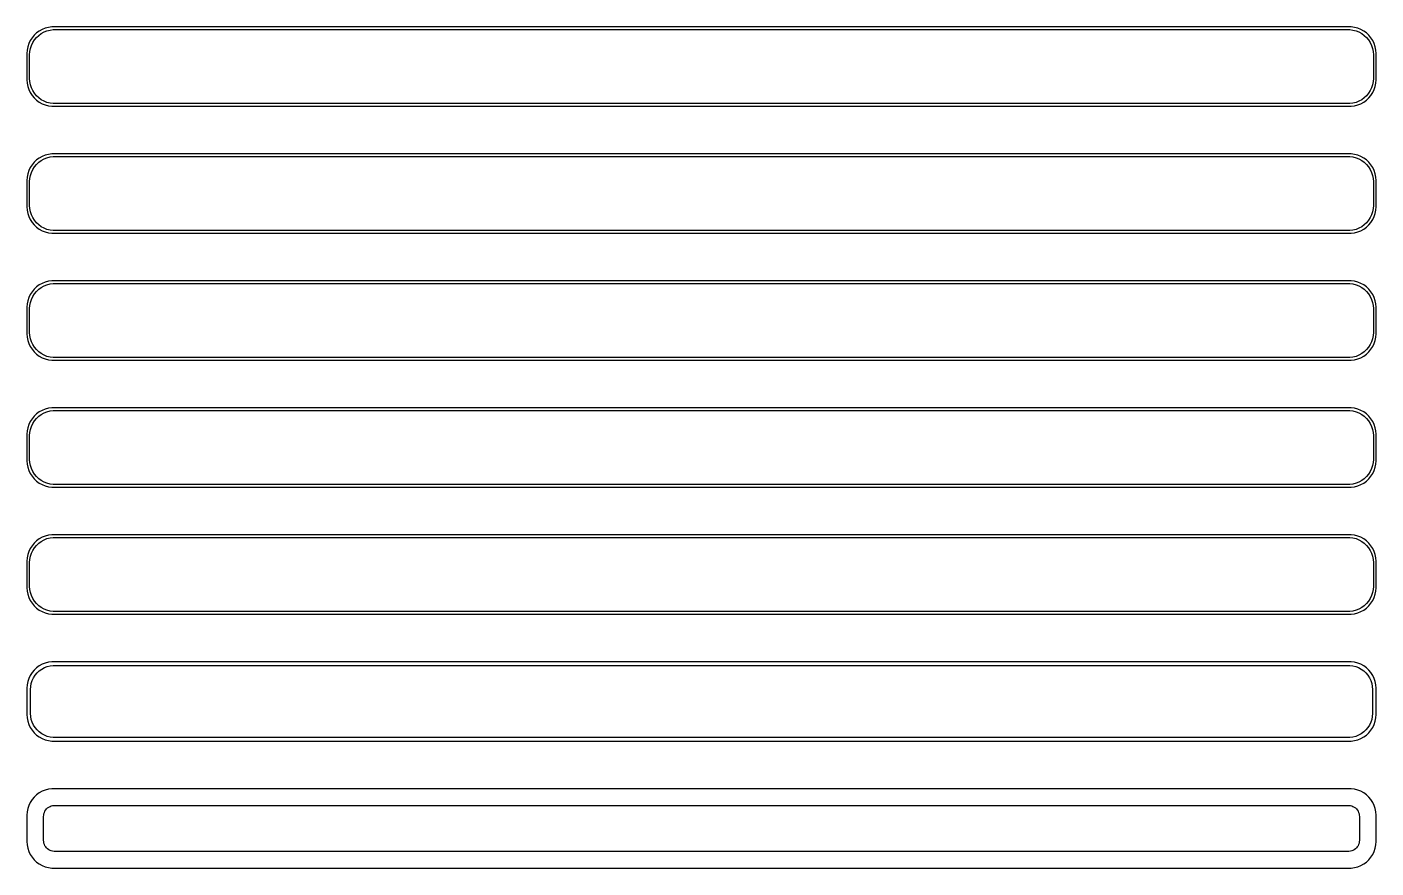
# Model space of a CAD drawing. Header units: metres. Extents: x -128 to 128, y 353 to 703.
# Drawn here: x -127.5 to 127.5, y 352.5 to 511.5 of the extents above; entities that cross this region are included whole.
import ezdxf

# ---------------------------------------------------------------- set-up
doc = ezdxf.new("R2010")
doc.units = ezdxf.units.M

msp = doc.modelspace()

# ---------------------------------------------------------------- linework, layer by layer
for p, q in [((-125.687, 510.353), (-126.145, 509.923)), ((-125.179, 510.722), (-125.687, 510.353)), ((-125.278, 509.91), (-124.795, 510.261)), ((-124.629, 511.024), (-125.179, 510.722)), ((-124.795, 510.261), (-124.272, 510.548)), ((-124.045, 511.255), (-124.629, 511.024)), ((-124.272, 510.548), (-123.718, 510.768)), ((-123.437, 511.411), (-124.045, 511.255)), ((-123.718, 510.768), (-123.14, 510.916)), ((-122.814, 511.49), (-123.437, 511.411)), ((-123.14, 510.916), (-122.548, 510.991)), ((122.814, 511.49), (-122.814, 511.49)), ((-122.548, 510.991), (122.548, 510.991)), ((122.548, 510.991), (123.14, 510.916)), ((123.437, 511.411), (122.814, 511.49)), ((123.14, 510.916), (123.718, 510.768)), ((124.045, 511.255), (123.437, 511.411)), ((123.718, 510.768), (124.272, 510.548)), ((124.629, 511.024), (124.045, 511.255)), ((124.272, 510.548), (124.795, 510.261)), ((125.179, 510.722), (124.629, 511.024)), ((124.795, 510.261), (125.278, 509.91)), ((125.687, 510.353), (125.179, 510.722)), ((126.145, 509.923), (125.687, 510.353)), ((-127.343, 507.743), (-127.461, 507.127)), ((-127.149, 508.341), (-127.343, 507.743)), ((-126.882, 508.909), (-127.149, 508.341)), ((-126.545, 509.439), (-126.882, 508.909)), ((-126.851, 507.431), (-126.666, 507.999)), ((-126.666, 507.999), (-126.412, 508.538)), ((-126.145, 509.923), (-126.545, 509.439)), ((-126.412, 508.538), (-126.093, 509.042)), ((-126.093, 509.042), (-125.713, 509.502)), ((-125.713, 509.502), (-125.278, 509.91)), ((125.278, 509.91), (125.713, 509.502)), ((125.713, 509.502), (126.093, 509.042)), ((126.093, 509.042), (126.412, 508.538)), ((126.545, 509.439), (126.145, 509.923)), ((126.412, 508.538), (126.666, 507.999)), ((126.882, 508.909), (126.545, 509.439)), ((126.666, 507.999), (126.851, 507.431)), ((127.149, 508.341), (126.882, 508.909)), ((127.343, 507.743), (127.149, 508.341)), ((127.461, 507.127), (127.343, 507.743)), ((-127.461, 507.127), (-127.5, 506.5)), ((-127.5, 506.5), (-127.5, 501.5)), ((-127, 506.25), (-126.963, 506.845)), ((-127, 501.75), (-127, 506.25)), ((-126.963, 506.845), (-126.851, 507.431)), ((126.851, 507.431), (126.963, 506.845)), ((126.963, 506.845), (127, 506.25)), ((127, 506.25), (127, 501.75)), ((127.5, 506.5), (127.461, 507.127)), ((127.5, 501.5), (127.5, 506.5)), ((-127.5, 501.5), (-127.461, 500.873)), ((-127.461, 500.873), (-127.343, 500.257)), ((-127.343, 500.257), (-127.149, 499.659)), ((-126.963, 501.155), (-127, 501.75)), ((-126.851, 500.569), (-126.963, 501.155)), ((-126.666, 500.001), (-126.851, 500.569)), ((-126.412, 499.462), (-126.666, 500.001)), ((126.666, 500.001), (126.412, 499.462)), ((126.851, 500.569), (126.666, 500.001)), ((126.963, 501.155), (126.851, 500.569)), ((127, 501.75), (126.963, 501.155)), ((127.149, 499.659), (127.343, 500.257)), ((127.343, 500.257), (127.461, 500.873)), ((127.461, 500.873), (127.5, 501.5)), ((-127.149, 499.659), (-126.882, 499.091)), ((-126.882, 499.091), (-126.545, 498.561)), ((-126.545, 498.561), (-126.145, 498.077)), ((-126.093, 498.958), (-126.412, 499.462)), ((-126.145, 498.077), (-125.687, 497.647)), ((-125.713, 498.498), (-126.093, 498.958)), ((-125.278, 498.09), (-125.713, 498.498)), ((-125.687, 497.647), (-125.179, 497.278)), ((-124.795, 497.739), (-125.278, 498.09)), ((-125.179, 497.278), (-124.629, 496.976)), ((-124.272, 497.452), (-124.795, 497.739)), ((-123.718, 497.232), (-124.272, 497.452)), ((124.272, 497.452), (123.718, 497.232)), ((124.795, 497.739), (124.272, 497.452)), ((124.629, 496.976), (125.179, 497.278)), ((125.278, 498.09), (124.795, 497.739)), ((125.179, 497.278), (125.687, 497.647)), ((125.713, 498.498), (125.278, 498.09)), ((125.687, 497.647), (126.145, 498.077)), ((126.093, 498.958), (125.713, 498.498)), ((126.412, 499.462), (126.093, 498.958)), ((126.145, 498.077), (126.545, 498.561)), ((126.545, 498.561), (126.882, 499.091)), ((126.882, 499.091), (127.149, 499.659)), ((-124.629, 496.976), (-124.045, 496.745)), ((-124.045, 496.745), (-123.437, 496.589)), ((-123.14, 497.084), (-123.718, 497.232)), ((-123.437, 496.589), (-122.814, 496.51)), ((-122.548, 497.009), (-123.14, 497.084)), ((-122.814, 496.51), (122.814, 496.51)), ((122.548, 497.009), (-122.548, 497.009)), ((123.14, 497.084), (122.548, 497.009)), ((122.814, 496.51), (123.437, 496.589)), ((123.718, 497.232), (123.14, 497.084)), ((123.437, 496.589), (124.045, 496.745)), ((124.045, 496.745), (124.629, 496.976)), ((-124.045, 487.255), (-124.629, 487.024)), ((-123.437, 487.411), (-124.045, 487.255)), ((-122.814, 487.49), (-123.437, 487.411)), ((122.814, 487.49), (-122.814, 487.49)), ((123.437, 487.411), (122.814, 487.49)), ((124.045, 487.255), (123.437, 487.411)), ((124.629, 487.024), (124.045, 487.255)), ((-126.882, 484.909), (-127.149, 484.341)), ((-126.545, 485.439), (-126.882, 484.909)), ((-126.666, 483.999), (-126.412, 484.538)), ((-126.145, 485.923), (-126.545, 485.439)), ((-126.412, 484.538), (-126.093, 485.042)), ((-125.687, 486.353), (-126.145, 485.923)), ((-126.093, 485.042), (-125.713, 485.502)), ((-125.713, 485.502), (-125.278, 485.91)), ((-125.179, 486.722), (-125.687, 486.353)), ((-125.278, 485.91), (-124.795, 486.261)), ((-124.629, 487.024), (-125.179, 486.722)), ((-124.795, 486.261), (-124.272, 486.548)), ((-124.272, 486.548), (-123.718, 486.768)), ((-123.718, 486.768), (-123.14, 486.916)), ((-123.14, 486.916), (-122.548, 486.991)), ((-122.548, 486.991), (122.548, 486.991)), ((122.548, 486.991), (123.14, 486.916)), ((123.14, 486.916), (123.718, 486.768)), ((123.718, 486.768), (124.272, 486.548)), ((124.272, 486.548), (124.795, 486.261)), ((125.179, 486.722), (124.629, 487.024)), ((124.795, 486.261), (125.278, 485.91)), ((125.687, 486.353), (125.179, 486.722)), ((125.278, 485.91), (125.713, 485.502)), ((126.145, 485.923), (125.687, 486.353)), ((125.713, 485.502), (126.093, 485.042)), ((126.093, 485.042), (126.412, 484.538)), ((126.545, 485.439), (126.145, 485.923)), ((126.412, 484.538), (126.666, 483.999)), ((126.882, 484.909), (126.545, 485.439)), ((127.149, 484.341), (126.882, 484.909)), ((-127.461, 483.127), (-127.5, 482.5)), ((-127.5, 482.5), (-127.5, 477.5)), ((-127.343, 483.743), (-127.461, 483.127)), ((-127.149, 484.341), (-127.343, 483.743)), ((-127, 482.25), (-126.963, 482.845)), ((-127, 477.75), (-127, 482.25)), ((-126.963, 482.845), (-126.851, 483.431)), ((-126.851, 483.431), (-126.666, 483.999)), ((126.666, 483.999), (126.851, 483.431)), ((126.851, 483.431), (126.963, 482.845)), ((126.963, 482.845), (127, 482.25)), ((127, 482.25), (127, 477.75)), ((127.343, 483.743), (127.149, 484.341)), ((127.461, 483.127), (127.343, 483.743)), ((127.5, 482.5), (127.461, 483.127)), ((127.5, 477.5), (127.5, 482.5)), ((-127.5, 477.5), (-127.461, 476.873)), ((-127.461, 476.873), (-127.343, 476.257)), ((-126.963, 477.155), (-127, 477.75)), ((-126.851, 476.569), (-126.963, 477.155)), ((126.963, 477.155), (126.851, 476.569)), ((127, 477.75), (126.963, 477.155)), ((127.343, 476.257), (127.461, 476.873)), ((127.461, 476.873), (127.5, 477.5)), ((-127.343, 476.257), (-127.149, 475.659)), ((-127.149, 475.659), (-126.882, 475.091)), ((-126.882, 475.091), (-126.545, 474.561)), ((-126.666, 476.001), (-126.851, 476.569)), ((-126.412, 475.462), (-126.666, 476.001)), ((-126.545, 474.561), (-126.145, 474.077)), ((-126.093, 474.958), (-126.412, 475.462)), ((-125.713, 474.498), (-126.093, 474.958)), ((-125.278, 474.09), (-125.713, 474.498)), ((125.713, 474.498), (125.278, 474.09)), ((126.093, 474.958), (125.713, 474.498)), ((126.412, 475.462), (126.093, 474.958)), ((126.145, 474.077), (126.545, 474.561)), ((126.666, 476.001), (126.412, 475.462)), ((126.545, 474.561), (126.882, 475.091)), ((126.851, 476.569), (126.666, 476.001)), ((126.882, 475.091), (127.149, 475.659)), ((127.149, 475.659), (127.343, 476.257)), ((-126.145, 474.077), (-125.687, 473.647)), ((-125.687, 473.647), (-125.179, 473.278)), ((-124.795, 473.739), (-125.278, 474.09)), ((-125.179, 473.278), (-124.629, 472.976)), ((-124.272, 473.452), (-124.795, 473.739)), ((-124.629, 472.976), (-124.045, 472.745)), ((-123.718, 473.232), (-124.272, 473.452)), ((-124.045, 472.745), (-123.437, 472.589)), ((-123.14, 473.084), (-123.718, 473.232)), ((-123.437, 472.589), (-122.814, 472.51)), ((-122.548, 473.009), (-123.14, 473.084)), ((-122.814, 472.51), (122.814, 472.51)), ((122.548, 473.009), (-122.548, 473.009)), ((123.14, 473.084), (122.548, 473.009)), ((122.814, 472.51), (123.437, 472.589)), ((123.718, 473.232), (123.14, 473.084)), ((123.437, 472.589), (124.045, 472.745)), ((124.272, 473.452), (123.718, 473.232)), ((124.045, 472.745), (124.629, 472.976)), ((124.795, 473.739), (124.272, 473.452)), ((124.629, 472.976), (125.179, 473.278)), ((125.278, 474.09), (124.795, 473.739)), ((125.179, 473.278), (125.687, 473.647)), ((125.687, 473.647), (126.145, 474.077)), ((-126.145, 461.923), (-126.545, 461.439)), ((-125.687, 462.353), (-126.145, 461.923)), ((-125.713, 461.502), (-125.278, 461.91)), ((-125.179, 462.722), (-125.687, 462.353)), ((-125.278, 461.91), (-124.795, 462.261)), ((-124.629, 463.024), (-125.179, 462.722)), ((-124.795, 462.261), (-124.272, 462.548)), ((-124.045, 463.255), (-124.629, 463.024)), ((-124.272, 462.548), (-123.718, 462.768)), ((-123.437, 463.411), (-124.045, 463.255)), ((-123.718, 462.768), (-123.14, 462.916)), ((-122.814, 463.49), (-123.437, 463.411)), ((-123.14, 462.916), (-122.548, 462.991)), ((122.814, 463.49), (-122.814, 463.49)), ((-122.548, 462.991), (122.548, 462.991)), ((122.548, 462.991), (123.14, 462.916)), ((123.437, 463.411), (122.814, 463.49)), ((123.14, 462.916), (123.718, 462.768)), ((124.045, 463.255), (123.437, 463.411)), ((123.718, 462.768), (124.272, 462.548)), ((124.629, 463.024), (124.045, 463.255)), ((124.272, 462.548), (124.795, 462.261)), ((125.179, 462.722), (124.629, 463.024)), ((124.795, 462.261), (125.278, 461.91)), ((125.687, 462.353), (125.179, 462.722)), ((125.278, 461.91), (125.713, 461.502)), ((126.145, 461.923), (125.687, 462.353)), ((126.545, 461.439), (126.145, 461.923)), ((-127.461, 459.127), (-127.5, 458.5)), ((-127.343, 459.743), (-127.461, 459.127)), ((-127.149, 460.341), (-127.343, 459.743)), ((-126.882, 460.909), (-127.149, 460.341)), ((-126.963, 458.845), (-126.851, 459.431)), ((-126.545, 461.439), (-126.882, 460.909)), ((-126.851, 459.431), (-126.666, 459.999)), ((-126.666, 459.999), (-126.412, 460.538)), ((-126.412, 460.538), (-126.093, 461.042)), ((-126.093, 461.042), (-125.713, 461.502)), ((125.713, 461.502), (126.093, 461.042)), ((126.093, 461.042), (126.412, 460.538)), ((126.412, 460.538), (126.666, 459.999)), ((126.882, 460.909), (126.545, 461.439)), ((126.666, 459.999), (126.851, 459.431)), ((126.851, 459.431), (126.963, 458.845)), ((127.149, 460.341), (126.882, 460.909)), ((127.343, 459.743), (127.149, 460.341)), ((127.461, 459.127), (127.343, 459.743)), ((127.5, 458.5), (127.461, 459.127)), ((-127.5, 458.5), (-127.5, 453.5)), ((-127, 458.25), (-126.963, 458.845)), ((-127, 453.75), (-127, 458.25)), ((126.963, 458.845), (127, 458.25)), ((127, 458.25), (127, 453.75)), ((127.5, 453.5), (127.5, 458.5)), ((-127.5, 453.5), (-127.461, 452.873)), ((-127.461, 452.873), (-127.343, 452.257)), ((-127.343, 452.257), (-127.149, 451.659)), ((-127.149, 451.659), (-126.882, 451.091)), ((-126.963, 453.155), (-127, 453.75)), ((-126.851, 452.569), (-126.963, 453.155)), ((-126.666, 452.001), (-126.851, 452.569)), ((-126.412, 451.462), (-126.666, 452.001)), ((-126.093, 450.958), (-126.412, 451.462)), ((126.412, 451.462), (126.093, 450.958)), ((126.666, 452.001), (126.412, 451.462)), ((126.851, 452.569), (126.666, 452.001)), ((126.963, 453.155), (126.851, 452.569)), ((126.882, 451.091), (127.149, 451.659)), ((127, 453.75), (126.963, 453.155)), ((127.149, 451.659), (127.343, 452.257)), ((127.343, 452.257), (127.461, 452.873)), ((127.461, 452.873), (127.5, 453.5)), ((-126.882, 451.091), (-126.545, 450.561)), ((-126.545, 450.561), (-126.145, 450.077)), ((-126.145, 450.077), (-125.687, 449.647)), ((-125.713, 450.498), (-126.093, 450.958)), ((-125.278, 450.09), (-125.713, 450.498)), ((-125.687, 449.647), (-125.179, 449.278)), ((-124.795, 449.739), (-125.278, 450.09)), ((-125.179, 449.278), (-124.629, 448.976)), ((-124.272, 449.452), (-124.795, 449.739)), ((-124.629, 448.976), (-124.045, 448.745)), ((-123.718, 449.232), (-124.272, 449.452)), ((-123.14, 449.084), (-123.718, 449.232)), ((-122.548, 449.009), (-123.14, 449.084)), ((122.548, 449.009), (-122.548, 449.009)), ((123.14, 449.084), (122.548, 449.009)), ((123.718, 449.232), (123.14, 449.084)), ((124.272, 449.452), (123.718, 449.232)), ((124.045, 448.745), (124.629, 448.976)), ((124.795, 449.739), (124.272, 449.452)), ((124.629, 448.976), (125.179, 449.278)), ((125.278, 450.09), (124.795, 449.739)), ((125.179, 449.278), (125.687, 449.647)), ((125.713, 450.498), (125.278, 450.09)), ((125.687, 449.647), (126.145, 450.077)), ((126.093, 450.958), (125.713, 450.498)), ((126.145, 450.077), (126.545, 450.561)), ((126.545, 450.561), (126.882, 451.091)), ((-124.045, 448.745), (-123.437, 448.589)), ((-123.437, 448.589), (-122.814, 448.51)), ((-122.814, 448.51), (122.814, 448.51)), ((122.814, 448.51), (123.437, 448.589)), ((123.437, 448.589), (124.045, 448.745)), ((-125.179, 438.722), (-125.687, 438.353)), ((-124.629, 439.024), (-125.179, 438.722)), ((-124.045, 439.255), (-124.629, 439.024)), ((-124.272, 438.548), (-123.718, 438.768)), ((-123.437, 439.411), (-124.045, 439.255)), ((-123.718, 438.768), (-123.14, 438.916)), ((-122.814, 439.49), (-123.437, 439.411)), ((-123.14, 438.916), (-122.548, 438.991)), ((122.814, 439.49), (-122.814, 439.49)), ((-122.548, 438.991), (122.548, 438.991)), ((122.548, 438.991), (123.14, 438.916)), ((123.437, 439.411), (122.814, 439.49)), ((123.14, 438.916), (123.718, 438.768)), ((124.045, 439.255), (123.437, 439.411)), ((123.718, 438.768), (124.272, 438.548)), ((124.629, 439.024), (124.045, 439.255)), ((125.179, 438.722), (124.629, 439.024)), ((125.687, 438.353), (125.179, 438.722)), ((-127.149, 436.341), (-127.343, 435.743)), ((-126.882, 436.909), (-127.149, 436.341)), ((-126.545, 437.439), (-126.882, 436.909)), ((-126.666, 435.999), (-126.412, 436.538)), ((-126.145, 437.923), (-126.545, 437.439)), ((-126.412, 436.538), (-126.093, 437.042)), ((-125.687, 438.353), (-126.145, 437.923)), ((-126.093, 437.042), (-125.713, 437.502)), ((-125.713, 437.502), (-125.278, 437.91)), ((-125.278, 437.91), (-124.795, 438.261)), ((-124.795, 438.261), (-124.272, 438.548)), ((124.272, 438.548), (124.795, 438.261)), ((124.795, 438.261), (125.278, 437.91)), ((125.278, 437.91), (125.713, 437.502)), ((126.145, 437.923), (125.687, 438.353)), ((125.713, 437.502), (126.093, 437.042)), ((126.093, 437.042), (126.412, 436.538)), ((126.545, 437.439), (126.145, 437.923)), ((126.412, 436.538), (126.666, 435.999)), ((126.882, 436.909), (126.545, 437.439)), ((127.149, 436.341), (126.882, 436.909)), ((127.343, 435.743), (127.149, 436.341)), ((-127.461, 435.127), (-127.5, 434.5)), ((-127.5, 434.5), (-127.5, 429.5)), ((-127.343, 435.743), (-127.461, 435.127)), ((-127, 434.25), (-126.963, 434.845)), ((-127, 429.75), (-127, 434.25)), ((-126.963, 434.845), (-126.851, 435.431)), ((-126.851, 435.431), (-126.666, 435.999)), ((126.666, 435.999), (126.851, 435.431)), ((126.851, 435.431), (126.963, 434.845)), ((126.963, 434.845), (127, 434.25)), ((127, 434.25), (127, 429.75)), ((127.461, 435.127), (127.343, 435.743)), ((127.5, 434.5), (127.461, 435.127)), ((127.5, 429.5), (127.5, 434.5)), ((-127.5, 429.5), (-127.461, 428.873)), ((-127.461, 428.873), (-127.343, 428.257)), ((-126.963, 429.155), (-127, 429.75)), ((-126.851, 428.569), (-126.963, 429.155)), ((-126.666, 428.001), (-126.851, 428.569)), ((126.851, 428.569), (126.666, 428.001)), ((126.963, 429.155), (126.851, 428.569)), ((127, 429.75), (126.963, 429.155)), ((127.343, 428.257), (127.461, 428.873)), ((127.461, 428.873), (127.5, 429.5)), ((-127.343, 428.257), (-127.149, 427.659)), ((-127.149, 427.659), (-126.882, 427.091)), ((-126.882, 427.091), (-126.545, 426.561)), ((-126.412, 427.462), (-126.666, 428.001)), ((-126.545, 426.561), (-126.145, 426.077)), ((-126.093, 426.958), (-126.412, 427.462)), ((-126.145, 426.077), (-125.687, 425.647)), ((-125.713, 426.498), (-126.093, 426.958)), ((-125.278, 426.09), (-125.713, 426.498)), ((-124.795, 425.739), (-125.278, 426.09)), ((125.278, 426.09), (124.795, 425.739)), ((125.713, 426.498), (125.278, 426.09)), ((125.687, 425.647), (126.145, 426.077)), ((126.093, 426.958), (125.713, 426.498)), ((126.412, 427.462), (126.093, 426.958)), ((126.145, 426.077), (126.545, 426.561)), ((126.666, 428.001), (126.412, 427.462)), ((126.545, 426.561), (126.882, 427.091)), ((126.882, 427.091), (127.149, 427.659)), ((127.149, 427.659), (127.343, 428.257)), ((-125.687, 425.647), (-125.179, 425.278)), ((-125.179, 425.278), (-124.629, 424.976)), ((-124.272, 425.452), (-124.795, 425.739)), ((-124.629, 424.976), (-124.045, 424.745)), ((-123.718, 425.232), (-124.272, 425.452)), ((-124.045, 424.745), (-123.437, 424.589)), ((-123.14, 425.084), (-123.718, 425.232)), ((-123.437, 424.589), (-122.814, 424.51)), ((-122.548, 425.009), (-123.14, 425.084)), ((-122.814, 424.51), (122.814, 424.51)), ((122.548, 425.009), (-122.548, 425.009)), ((123.14, 425.084), (122.548, 425.009)), ((122.814, 424.51), (123.437, 424.589)), ((123.718, 425.232), (123.14, 425.084)), ((123.437, 424.589), (124.045, 424.745)), ((124.272, 425.452), (123.718, 425.232)), ((124.045, 424.745), (124.629, 424.976)), ((124.795, 425.739), (124.272, 425.452)), ((124.629, 424.976), (125.179, 425.278)), ((125.179, 425.278), (125.687, 425.647)), ((-126.545, 413.439), (-126.882, 412.909)), ((-126.145, 413.923), (-126.545, 413.439)), ((-125.687, 414.353), (-126.145, 413.923)), ((-126.093, 413.042), (-125.713, 413.502)), ((-125.713, 413.502), (-125.278, 413.91)), ((-125.179, 414.722), (-125.687, 414.353)), ((-125.278, 413.91), (-124.795, 414.261)), ((-124.629, 415.024), (-125.179, 414.722)), ((-124.795, 414.261), (-124.272, 414.548)), ((-124.045, 415.255), (-124.629, 415.024)), ((-124.272, 414.548), (-123.718, 414.768)), ((-123.437, 415.411), (-124.045, 415.255)), ((-123.718, 414.768), (-123.14, 414.916)), ((-122.814, 415.49), (-123.437, 415.411)), ((-123.14, 414.916), (-122.548, 414.991)), ((122.814, 415.49), (-122.814, 415.49)), ((-122.548, 414.991), (122.548, 414.991)), ((122.548, 414.991), (123.14, 414.916)), ((123.437, 415.411), (122.814, 415.49)), ((123.14, 414.916), (123.718, 414.768)), ((124.045, 415.255), (123.437, 415.411)), ((123.718, 414.768), (124.272, 414.548)), ((124.629, 415.024), (124.045, 415.255)), ((124.272, 414.548), (124.795, 414.261)), ((125.179, 414.722), (124.629, 415.024)), ((124.795, 414.261), (125.278, 413.91)), ((125.687, 414.353), (125.179, 414.722)), ((125.278, 413.91), (125.713, 413.502)), ((126.145, 413.923), (125.687, 414.353)), ((125.713, 413.502), (126.093, 413.042)), ((126.545, 413.439), (126.145, 413.923)), ((126.882, 412.909), (126.545, 413.439)), ((-127.461, 411.127), (-127.5, 410.5)), ((-127.343, 411.743), (-127.461, 411.127)), ((-127.149, 412.341), (-127.343, 411.743)), ((-126.882, 412.909), (-127.149, 412.341)), ((-127, 410.25), (-126.963, 410.845)), ((-126.963, 410.845), (-126.851, 411.431)), ((-126.851, 411.431), (-126.666, 411.999)), ((-126.666, 411.999), (-126.412, 412.538)), ((-126.412, 412.538), (-126.093, 413.042)), ((126.093, 413.042), (126.412, 412.538)), ((126.412, 412.538), (126.666, 411.999)), ((126.666, 411.999), (126.851, 411.431)), ((126.851, 411.431), (126.963, 410.845)), ((127.149, 412.341), (126.882, 412.909)), ((126.963, 410.845), (127, 410.25)), ((127.343, 411.743), (127.149, 412.341)), ((127.461, 411.127), (127.343, 411.743)), ((127.5, 410.5), (127.461, 411.127)), ((-127.5, 410.5), (-127.5, 405.5)), ((-127, 405.75), (-127, 410.25)), ((127, 410.25), (127, 405.75)), ((127.5, 405.5), (127.5, 410.5)), ((-127.5, 405.5), (-127.461, 404.873)), ((-126.963, 405.155), (-127, 405.75)), ((127, 405.75), (126.963, 405.155)), ((127.461, 404.873), (127.5, 405.5)), ((-127.461, 404.873), (-127.343, 404.257)), ((-127.343, 404.257), (-127.149, 403.659)), ((-127.149, 403.659), (-126.882, 403.091)), ((-126.851, 404.569), (-126.963, 405.155)), ((-126.882, 403.091), (-126.545, 402.561)), ((-126.666, 404.001), (-126.851, 404.569)), ((-126.412, 403.462), (-126.666, 404.001)), ((-126.093, 402.958), (-126.412, 403.462)), ((-125.713, 402.498), (-126.093, 402.958)), ((126.093, 402.958), (125.713, 402.498)), ((126.412, 403.462), (126.093, 402.958)), ((126.666, 404.001), (126.412, 403.462)), ((126.545, 402.561), (126.882, 403.091)), ((126.851, 404.569), (126.666, 404.001)), ((126.963, 405.155), (126.851, 404.569)), ((126.882, 403.091), (127.149, 403.659)), ((127.149, 403.659), (127.343, 404.257)), ((127.343, 404.257), (127.461, 404.873)), ((-126.545, 402.561), (-126.145, 402.077)), ((-126.145, 402.077), (-125.687, 401.647)), ((-125.278, 402.09), (-125.713, 402.498)), ((-125.687, 401.647), (-125.179, 401.278)), ((-124.795, 401.739), (-125.278, 402.09)), ((-125.179, 401.278), (-124.629, 400.976)), ((-124.272, 401.452), (-124.795, 401.739)), ((-124.629, 400.976), (-124.045, 400.745)), ((-123.718, 401.232), (-124.272, 401.452)), ((-124.045, 400.745), (-123.437, 400.589)), ((-123.14, 401.084), (-123.718, 401.232)), ((-123.437, 400.589), (-122.814, 400.51)), ((-122.548, 401.009), (-123.14, 401.084)), ((-122.814, 400.51), (122.814, 400.51)), ((122.548, 401.009), (-122.548, 401.009)), ((123.14, 401.084), (122.548, 401.009)), ((122.814, 400.51), (123.437, 400.589)), ((123.718, 401.232), (123.14, 401.084)), ((123.437, 400.589), (124.045, 400.745)), ((124.272, 401.452), (123.718, 401.232)), ((124.045, 400.745), (124.629, 400.976)), ((124.795, 401.739), (124.272, 401.452)), ((124.629, 400.976), (125.179, 401.278)), ((125.278, 402.09), (124.795, 401.739)), ((125.179, 401.278), (125.687, 401.647)), ((125.713, 402.498), (125.278, 402.09)), ((125.687, 401.647), (126.145, 402.077)), ((126.145, 402.077), (126.545, 402.561)), ((-125.687, 390.353), (-126.145, 389.923)), ((-125.179, 390.722), (-125.687, 390.353)), ((-124.629, 391.024), (-125.179, 390.722)), ((-124.703, 390.116), (-124.199, 390.393)), ((-124.045, 391.255), (-124.629, 391.024)), ((-124.199, 390.393), (-123.665, 390.604)), ((-123.437, 391.411), (-124.045, 391.255)), ((-123.665, 390.604), (-123.108, 390.747)), ((-122.814, 391.49), (-123.437, 391.411)), ((-123.108, 390.747), (-122.537, 390.819)), ((122.814, 391.49), (-122.814, 391.49)), ((-122.537, 390.819), (122.537, 390.819)), ((122.537, 390.819), (123.108, 390.747)), ((123.437, 391.411), (122.814, 391.49)), ((123.108, 390.747), (123.665, 390.604)), ((124.045, 391.255), (123.437, 391.411)), ((123.665, 390.604), (124.199, 390.393)), ((124.629, 391.024), (124.045, 391.255)), ((124.199, 390.393), (124.703, 390.116)), ((125.179, 390.722), (124.629, 391.024)), ((125.687, 390.353), (125.179, 390.722)), ((126.145, 389.923), (125.687, 390.353)), ((-127.343, 387.743), (-127.461, 387.127)), ((-127.149, 388.341), (-127.343, 387.743)), ((-126.882, 388.909), (-127.149, 388.341)), ((-126.545, 389.439), (-126.882, 388.909)), ((-126.685, 387.389), (-126.507, 387.935)), ((-126.145, 389.923), (-126.545, 389.439)), ((-126.507, 387.935), (-126.262, 388.456)), ((-126.262, 388.456), (-125.954, 388.941)), ((-125.954, 388.941), (-125.588, 389.384)), ((-125.588, 389.384), (-125.168, 389.778)), ((-125.168, 389.778), (-124.703, 390.116)), ((124.703, 390.116), (125.168, 389.778)), ((125.168, 389.778), (125.588, 389.384)), ((125.588, 389.384), (125.954, 388.941)), ((125.954, 388.941), (126.262, 388.456)), ((126.545, 389.439), (126.145, 389.923)), ((126.262, 388.456), (126.507, 387.935)), ((126.507, 387.935), (126.685, 387.389)), ((126.882, 388.909), (126.545, 389.439)), ((127.149, 388.341), (126.882, 388.909)), ((127.343, 387.743), (127.149, 388.341)), ((127.461, 387.127), (127.343, 387.743)), ((-127.461, 387.127), (-127.5, 386.5)), ((-127.5, 386.5), (-127.5, 381.5)), ((-126.828, 386.25), (-126.792, 386.824)), ((-126.828, 381.75), (-126.828, 386.25)), ((-126.792, 386.824), (-126.685, 387.389)), ((126.685, 387.389), (126.792, 386.824)), ((126.792, 386.824), (126.828, 386.25)), ((126.828, 386.25), (126.828, 381.75)), ((127.5, 386.5), (127.461, 387.127)), ((127.5, 381.5), (127.5, 386.5)), ((-127.5, 381.5), (-127.461, 380.873)), ((-127.461, 380.873), (-127.343, 380.257)), ((-127.343, 380.257), (-127.149, 379.659)), ((-126.792, 381.176), (-126.828, 381.75)), ((-126.685, 380.611), (-126.792, 381.176)), ((-126.507, 380.065), (-126.685, 380.611)), ((-126.262, 379.544), (-126.507, 380.065)), ((126.507, 380.065), (126.262, 379.544)), ((126.685, 380.611), (126.507, 380.065)), ((126.792, 381.176), (126.685, 380.611)), ((126.828, 381.75), (126.792, 381.176)), ((127.149, 379.659), (127.343, 380.257)), ((127.343, 380.257), (127.461, 380.873)), ((127.461, 380.873), (127.5, 381.5)), ((-127.149, 379.659), (-126.882, 379.091)), ((-126.882, 379.091), (-126.545, 378.561)), ((-126.545, 378.561), (-126.145, 378.077)), ((-125.954, 379.059), (-126.262, 379.544)), ((-126.145, 378.077), (-125.687, 377.647)), ((-125.588, 378.616), (-125.954, 379.059)), ((-125.687, 377.647), (-125.179, 377.278)), ((-125.168, 378.222), (-125.588, 378.616)), ((-124.703, 377.884), (-125.168, 378.222)), ((-124.199, 377.607), (-124.703, 377.884)), ((-123.665, 377.396), (-124.199, 377.607)), ((124.199, 377.607), (123.665, 377.396)), ((124.703, 377.884), (124.199, 377.607)), ((125.168, 378.222), (124.703, 377.884)), ((125.588, 378.616), (125.168, 378.222)), ((125.179, 377.278), (125.687, 377.647)), ((125.954, 379.059), (125.588, 378.616)), ((125.687, 377.647), (126.145, 378.077)), ((126.262, 379.544), (125.954, 379.059)), ((126.145, 378.077), (126.545, 378.561)), ((126.545, 378.561), (126.882, 379.091)), ((126.882, 379.091), (127.149, 379.659)), ((-125.179, 377.278), (-124.629, 376.976)), ((-124.629, 376.976), (-124.045, 376.745)), ((-124.045, 376.745), (-123.437, 376.589)), ((-123.108, 377.253), (-123.665, 377.396)), ((-123.437, 376.589), (-122.814, 376.51)), ((-122.537, 377.181), (-123.108, 377.253)), ((-122.814, 376.51), (122.814, 376.51)), ((122.537, 377.181), (-122.537, 377.181)), ((123.108, 377.253), (122.537, 377.181)), ((122.814, 376.51), (123.437, 376.589)), ((123.665, 377.396), (123.108, 377.253)), ((123.437, 376.589), (124.045, 376.745)), ((124.045, 376.745), (124.629, 376.976)), ((124.629, 376.976), (125.179, 377.278)), ((-124.045, 367.255), (-124.629, 367.024)), ((-123.437, 367.411), (-124.045, 367.255)), ((-122.814, 367.49), (-123.437, 367.411)), ((122.814, 367.49), (-122.814, 367.49)), ((123.437, 367.411), (122.814, 367.49)), ((124.045, 367.255), (123.437, 367.411)), ((124.629, 367.024), (124.045, 367.255)), ((-126.882, 364.909), (-127.149, 364.341)), ((-126.545, 365.439), (-126.882, 364.909)), ((-126.145, 365.923), (-126.545, 365.439)), ((-125.687, 366.353), (-126.145, 365.923)), ((-125.179, 366.722), (-125.687, 366.353)), ((-124.629, 367.024), (-125.179, 366.722)), ((125.179, 366.722), (124.629, 367.024)), ((125.687, 366.353), (125.179, 366.722)), ((126.145, 365.923), (125.687, 366.353)), ((126.545, 365.439), (126.145, 365.923)), ((126.882, 364.909), (126.545, 365.439)), ((127.149, 364.341), (126.882, 364.909)), ((-127.461, 363.127), (-127.5, 362.5)), ((-127.5, 362.5), (-127.5, 357.5)), ((-127.343, 363.743), (-127.461, 363.127)), ((-127.149, 364.341), (-127.343, 363.743)), ((-124.36, 362.25), (-124.343, 362.514)), ((-124.36, 357.75), (-124.36, 362.25)), ((-124.343, 362.514), (-124.293, 362.775)), ((-124.293, 362.775), (-124.211, 363.027)), ((-124.211, 363.027), (-124.099, 363.266)), ((-124.099, 363.266), (-123.957, 363.49)), ((-123.957, 363.49), (-123.788, 363.694)), ((-123.788, 363.694), (-123.595, 363.875)), ((-123.595, 363.875), (-123.38, 364.031)), ((-123.38, 364.031), (-123.148, 364.159)), ((-123.148, 364.159), (-122.902, 364.256)), ((-122.902, 364.256), (-122.645, 364.322)), ((-122.645, 364.322), (-122.382, 364.355)), ((-122.382, 364.355), (122.382, 364.355)), ((122.382, 364.355), (122.645, 364.322)), ((122.645, 364.322), (122.902, 364.256)), ((122.902, 364.256), (123.148, 364.159)), ((123.148, 364.159), (123.38, 364.031)), ((123.38, 364.031), (123.595, 363.875)), ((123.595, 363.875), (123.788, 363.694)), ((123.788, 363.694), (123.957, 363.49)), ((123.957, 363.49), (124.099, 363.266)), ((124.099, 363.266), (124.211, 363.027)), ((124.211, 363.027), (124.293, 362.775)), ((124.293, 362.775), (124.343, 362.514)), ((124.343, 362.514), (124.36, 362.25)), ((124.36, 362.25), (124.36, 357.75)), ((127.343, 363.743), (127.149, 364.341)), ((127.461, 363.127), (127.343, 363.743)), ((127.5, 362.5), (127.461, 363.127)), ((127.5, 357.5), (127.5, 362.5)), ((-127.5, 357.5), (-127.461, 356.873)), ((-124.343, 357.486), (-124.36, 357.75)), ((-124.293, 357.225), (-124.343, 357.486)), ((-124.211, 356.973), (-124.293, 357.225)), ((124.293, 357.225), (124.211, 356.973)), ((124.343, 357.486), (124.293, 357.225)), ((124.36, 357.75), (124.343, 357.486)), ((127.461, 356.873), (127.5, 357.5)), ((-127.461, 356.873), (-127.343, 356.257)), ((-127.343, 356.257), (-127.149, 355.659)), ((-127.149, 355.659), (-126.882, 355.091)), ((-126.882, 355.091), (-126.545, 354.561)), ((-126.545, 354.561), (-126.145, 354.077)), ((-124.099, 356.734), (-124.211, 356.973)), ((-123.957, 356.51), (-124.099, 356.734)), ((-123.788, 356.306), (-123.957, 356.51)), ((-123.595, 356.125), (-123.788, 356.306)), ((-123.38, 355.969), (-123.595, 356.125)), ((-123.148, 355.841), (-123.38, 355.969)), ((-122.902, 355.744), (-123.148, 355.841)), ((-122.645, 355.678), (-122.902, 355.744)), ((-122.382, 355.645), (-122.645, 355.678)), ((122.382, 355.645), (-122.382, 355.645)), ((122.645, 355.678), (122.382, 355.645)), ((122.902, 355.744), (122.645, 355.678)), ((123.148, 355.841), (122.902, 355.744)), ((123.38, 355.969), (123.148, 355.841)), ((123.595, 356.125), (123.38, 355.969)), ((123.788, 356.306), (123.595, 356.125)), ((123.957, 356.51), (123.788, 356.306)), ((124.099, 356.734), (123.957, 356.51)), ((124.211, 356.973), (124.099, 356.734)), ((126.145, 354.077), (126.545, 354.561)), ((126.545, 354.561), (126.882, 355.091)), ((126.882, 355.091), (127.149, 355.659)), ((127.149, 355.659), (127.343, 356.257)), ((127.343, 356.257), (127.461, 356.873)), ((-126.145, 354.077), (-125.687, 353.647)), ((-125.687, 353.647), (-125.179, 353.278)), ((-125.179, 353.278), (-124.629, 352.976)), ((-124.629, 352.976), (-124.045, 352.745)), ((-124.045, 352.745), (-123.437, 352.589)), ((-123.437, 352.589), (-122.814, 352.51)), ((-122.814, 352.51), (122.814, 352.51)), ((122.814, 352.51), (123.437, 352.589)), ((123.437, 352.589), (124.045, 352.745)), ((124.045, 352.745), (124.629, 352.976)), ((124.629, 352.976), (125.179, 353.278)), ((125.179, 353.278), (125.687, 353.647)), ((125.687, 353.647), (126.145, 354.077))]:
    msp.add_line(p, q)

doc.saveas('drawing.dxf')
